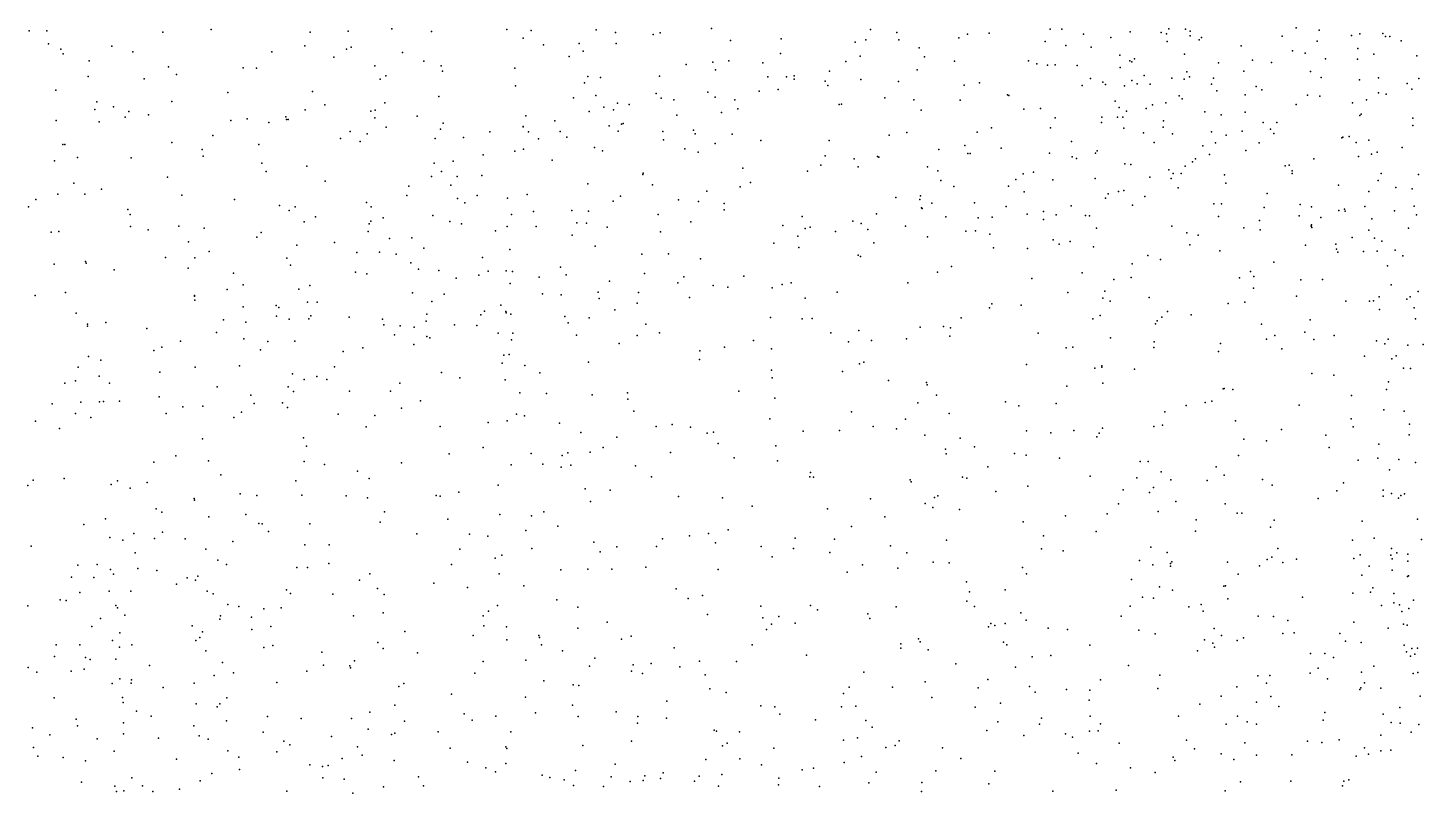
# Model space of a CAD drawing. Header units: metres. Extents: x -25 to 25, y -27.7 to 27.8.
# Drawn here: x -3.281 to -0.192, y 8.481 to 10.175 of the extents above; entities that cross this region are included whole.
import ezdxf

# ---------------------------------------------------------------- set-up
doc = ezdxf.new("R2010")
doc.units = ezdxf.units.M

msp = doc.modelspace()

# ---------------------------------------------------------------- linework, layer by layer
for p in [(-3.2779, 10.1681, -20.4026), (-3.2385, 10.1687, -22.3728), (-2.9817, 10.1655, -21.8774), (-2.8746, 10.1717, -21.284), (-2.656, 10.1654, -15.405), (-2.5717, 10.1675, -21.9097), (-2.4749, 10.1725, -16.6729), (-2.3869, 10.1669, 18.4181), (-2.2204, 10.1714, -21.5379), (-2.1666, 10.1693, 13.8342), (-2.0221, 10.1703, 8.6248), (-1.9798, 10.1651, -21.5253), (-1.8804, 10.1642, 25.084), (-1.767, 10.1736, -10.3072), (-1.4151, 10.1714, 7.2852), (-1.3567, 10.1645, 25.2159), (-1.0171, 10.1721, 5.5466), (-0.9912, 10.1718, 19.8262), (-0.8404, 10.1665, -13.2711), (-0.7714, 10.1644, 23.2536), (-0.7543, 10.173, 21.8646), (-0.7178, 10.1718, 21.2851), (-0.7069, 10.1676, -23.9772), (-0.4724, 10.1749, 14.2644), (-0.4214, 10.1701, 14.1143), (-3.235, 10.1399, -15.975), (-3.0946, 10.1346, -15.8137), (-2.6672, 10.1356, -17.8447), (-2.184, 10.152, 8.9746), (-2.1391, 10.1372, 12.0743), (-2.0601, 10.1404, 18.2321), (-1.9784, 10.1404, 13.4751), (-1.8964, 10.1603, -15.65), (-1.7249, 10.1468, 25.0856), (-1.6132, 10.1508, 17.9341), (-1.449, 10.1431, -20.5659), (-1.4257, 10.1484, 19.827), (-1.3525, 10.1483, 17.7103), (-1.2193, 10.1529, 6.0705), (-1.2, 10.1612, -20.4697), (-1.1524, 10.1633, 6.253), (-1.0281, 10.1449, 7.0372), (-0.9829, 10.136, 3.486), (-0.9431, 10.1611, 17.4707), (-0.9265, 10.1326, 5.3758), (-0.8827, 10.1537, 5.1525), (-0.7593, 10.1621, 11.9717), (-0.758, 10.1445, 4.013), (-0.7074, 10.1575, 23.6919), (-0.6871, 10.1486, 25), (-0.6825, 10.1536, 17.5089), (-0.5942, 10.1354, -12.2664), (-0.5039, 10.1564, 17.6817), (-0.4261, 10.1456, 11.8578), (-0.35, 10.158, 21.1967), (-0.3313, 10.1617, -24.4476), (-0.2808, 10.1622, 17.7148), (-0.2747, 10.156, 13.9135), (-0.2649, 10.156, 20.5251), (-0.2398, 10.1463, 15.2194), (-3.2077, 10.1278, 21.354), (-3.2029, 10.1178, 22.0909), (-3.1448, 10.1022, 20.7461), (-3.0483, 10.1218, -22.14), (-2.7405, 10.1216, 18.51), (-2.6035, 10.1099, 12.1978), (-2.5754, 10.1281, 9.3797), (-2.5651, 10.1321, -10.3335), (-2.451, 10.1208, -21.4971), (-2.0821, 10.1118, -21.217), (-2.0512, 10.1232, -22.8759), (-1.7285, 10.1021, -15.137), (-1.6142, 10.1185, 6.1004), (-1.438, 10.1123, 6.0308), (-1.3072, 10.1306, 6.2124), (-1.2956, 10.1109, -14.6757), (-1.0652, 10.1022, -10.4656), (-0.8633, 10.1146, 2.2637), (-0.8406, 10.102, 17.7109), (-0.8302, 10.1062, 4.9265), (-0.7201, 10.1165, 4.6535), (-0.5695, 10.1035, -10.5979), (-0.4808, 10.1244, 21.3522), (-0.4529, 10.1187, 17.9154), (-0.4076, 10.1061, 24.1013), (-0.3368, 10.1054, 21.5128), (-0.3357, 10.1292, -11.4883), (-0.3005, 10.1168, 11.1681), (-0.2057, 10.1131, 11.3846), (-2.9697, 10.0891, -18.0795), (-2.9516, 10.0715, 24.8015), (-2.804, 10.0863, 14.2336), (-2.7742, 10.0857, -22.0461), (-2.5128, 10.0911, 8.3308), (-2.4043, 10.1016, 9.2522), (-2.3655, 10.0912, 25.0961), (-2.3625, 10.0788, -15.043), (-2.2024, 10.0858, 18.3617), (-1.8234, 10.0936, 6.1288), (-1.7642, 10.0994, 6.3379), (-1.7583, 10.0819, 7.5761), (-1.6531, 10.0977, 18.1125), (-1.5057, 10.0791, 11.3899), (-1.4697, 10.1002, 6.3548), (-1.3115, 10.0819, 17.959), (-1.2293, 10.1011, 5.9207), (-1.0465, 10.0953, 17.7166), (-1.023, 10.0922, 3.0846), (-1.0058, 10.0932, 25.1598), (-0.9573, 10.0914, 2.4424), (-0.8625, 10.0872, 23.57), (-0.8363, 10.0999, -21.7401), (-0.7145, 10.0776, -20.5269), (-0.6447, 10.0975, 4.4321), (-0.5885, 10.0795, 4.2474), (-0.5273, 10.0981, 19.9755), (-0.4411, 10.0786, 24.4665), (-3.147, 10.0675, 18.5173), (-3.0235, 10.062, 12.183), (-2.5006, 10.0615, -17.151), (-2.4881, 10.069, 7.9136), (-2.2012, 10.0467, -14.6287), (-2.0483, 10.0536, 19.7994), (-2.041, 10.0676, -14.2839), (-2.0127, 10.065, 8.3711), (-1.8819, 10.0684, 11.8467), (-1.642, 10.0663, -13.5774), (-1.6009, 10.0667, 5.9194), (-1.5842, 10.0618, -14.8837), (-1.5837, 10.0691, 6.4979), (-1.5157, 10.057, 25.075), (-1.5092, 10.0473, 18.1576), (-1.4366, 10.0605, -13.1976), (-1.3533, 10.0565, 12.7619), (-1.2075, 10.0481, -13.0622), (-1.1735, 10.053, 11.1168), (-0.9464, 10.0471, -13.1008), (-0.9277, 10.0632, -14.3489), (-0.9006, 10.0549, 10.8402), (-0.8944, 10.0496, 11.9621), (-0.8529, 10.0465, 3.4547), (-0.8367, 10.0586, 23.1116), (-0.8246, 10.0508, 23.7298), (-0.8094, 10.0697, 3.6844), (-0.7957, 10.0502, 17.9345), (-0.748, 10.0636, 22.4155), (-0.7204, 10.0615, 3.8686), (-0.7089, 10.0663, 2.1516), (-0.6598, 10.0505, 11.8101), (-0.6554, 10.0637, 21.6633), (-0.561, 10.0454, 24.7126), (-0.4172, 10.0651, 14.7525), (-0.3325, 10.0602, -10.7707), (-0.2902, 10.0641, 14.1524), (-0.2268, 10.0519, 18.0692), (-0.2009, 10.063, -10.9863), (-3.2187, 10.037, 6.7068), (-3.1282, 10.0116, 21.8048), (-2.9623, 10.0122, 18.488), (-2.8378, 10.0316, 7.1293), (-2.6509, 10.0341, 8.8646), (-2.4906, 10.0093, -17.4624), (-2.3711, 10.0228, 14.0082), (-2.0728, 10.0201, 13.6001), (-2.0235, 10.025, 6.2884), (-1.8896, 10.0296, -14.1185), (-1.8789, 10.0196, 7.7509), (-1.8508, 10.0155, 19.7915), (-1.7751, 10.0327, 6.5285), (-1.7587, 10.0216, -21.3889), (-1.7153, 10.016, -20.9505), (-1.6618, 10.0346, 19.7876), (-1.6196, 10.0386, -23.4158), (-1.3834, 10.0205, 6.5285), (-1.3192, 10.0155, 25.1099), (-1.2166, 10.0147, 5.7786), (-1.1119, 10.0268, 12.3371), (-1.1084, 10.025, 17.9943), (-0.8731, 10.013, -10.3761), (-0.7318, 10.0242, 22.2398), (-0.7246, 10.0176, 10.6976), (-0.648, 10.0353, 18.0559), (-0.5855, 10.0271, 3.9882), (-0.5487, 10.038, -21.6405), (-0.4476, 10.0263, -11.7797), (-0.4202, 10.0237, 21.6681), (-0.3479, 10.0092, 11.6564), (-0.3167, 10.0155, 1.7215), (-0.29, 10.0309, -20.3462), (-0.2733, 10.028, 21.7228), (-0.2164, 10.0391, 20.3921), (-3.1323, 9.9941, 20.8849), (-3.0911, 10.0001, 24.6223), (-3.057, 9.9897, 6.8658), (-3.0135, 9.9826, 14.3617), (-2.7099, 9.9783, 9.3323), (-2.6671, 9.9934, 9.5031), (-2.6231, 10.0045, 7.5207), (-2.5215, 9.9905, -22.4087), (-2.5118, 9.9928, 20.0407), (-2.4185, 9.9796, -16.975), (-2.1785, 9.9805, -16.0546), (-2.0381, 9.9901, 6.0265), (-2.0054, 9.9995, -14.5425), (-1.9843, 9.9934, 11.9527), (-1.975, 10.0082, 6.4534), (-1.9492, 10.0057, 7.9082), (-1.8441, 9.9814, -23.2809), (-1.745, 9.988, 5.824), (-1.7086, 9.9957, 12.8476), (-1.4843, 10.0051, -21.5004), (-1.4789, 10.0061, -20.7555), (-1.3026, 9.9926, 18.1476), (-1.0757, 9.9954, 12.1632), (-1.0383, 9.9966, 19.7156), (-0.8645, 9.9986, 6.6555), (-0.848, 9.9904, 22.897), (-0.805, 9.9962, 22.6979), (-0.7906, 10.005, -13.5079), (-0.7611, 10.0089, 19.7652), (-0.6746, 9.9891, 3.6106), (-0.6387, 9.9822, 4.5538), (-0.5856, 9.9884, 24.0824), (-0.4728, 10.0054, 4.1402), (-0.3318, 9.9808, 14.4253), (-0.3287, 9.9842, 20.1281), (-3.2178, 9.9703, 12.2146), (-3.123, 9.9671, -22.5055), (-3.0654, 9.9774, 20.6481), (-2.8311, 9.9698, -22.2535), (-2.7951, 9.9736, -18.0028), (-2.7469, 9.9653, 24.9842), (-2.708, 9.9723, 18.4697), (-2.7044, 9.9721, 12.2128), (-2.5122, 9.9757, 8.2186), (-2.4874, 9.9553, 9.3386), (-2.367, 9.9505, -16.7533), (-2.3611, 9.9639, 9.1087), (-2.1842, 9.957, -22.8051), (-2.184, 9.9561, 8.8156), (-2.1139, 9.9692, 13.4029), (-1.9935, 9.9583, -15.027), (-1.9662, 9.9616, -15.677), (-1.963, 9.9633, 25.0455), (-1.807, 9.9487, -14.903), (-1.1472, 9.9534, -21.6025), (-1.0165, 9.9534, 5.587), (-1.0064, 9.9761, -23.6616), (-0.9036, 9.9659, 2.6872), (-0.9028, 9.977, 5.3731), (-0.8681, 9.9772, 5.2048), (-0.856, 9.9771, 7.0922), (-0.8541, 9.953, 3.0554), (-0.7668, 9.9553, 18.1296), (-0.7663, 9.969, -14.1691), (-0.5457, 9.9655, 24.3363), (-0.5293, 9.9506, 21.755), (-0.5155, 9.9653, 3.7863), (-0.2144, 9.9591, 14.2476), (-0.214, 9.9748, 1.5231), (-3.2037, 9.9165, 14.32), (-3.1992, 9.9172, -18.2875), (-2.9621, 9.9213, 7.0405), (-2.8711, 9.937, 20.3826), (-2.7692, 9.9168, 7.3061), (-2.5882, 9.9304, 14.2121), (-2.567, 9.9453, 8.6047), (-2.5449, 9.9234, 7.8147), (-2.5298, 9.9402, 25.0733), (-2.3791, 9.9298, 18.4324), (-2.3165, 9.9321, -22.642), (-2.2576, 9.945, -16.3537), (-2.1726, 9.945, 12.0933), (-2.1505, 9.9294, 19.8649), (-2.1023, 9.9456, 13.2468), (-2.0874, 9.9328, 8.6357), (-1.9735, 9.9466, 18.3672), (-1.8752, 9.9454, -15.2858), (-1.8735, 9.9271, -14.3687), (-1.8029, 9.9406, 18.3642), (-1.7592, 9.9189, 6.7092), (-1.7215, 9.9396, -13.9424), (-1.6582, 9.9257, 11.5976), (-1.5064, 9.9259, 18.3128), (-1.3737, 9.9375, 7.3108), (-1.3343, 9.9436, 12.627), (-1.1786, 9.9441, -20.732), (-0.9702, 9.9234, 18.1457), (-0.8109, 9.9424, 24.9053), (-0.7868, 9.9209, 22.5535), (-0.7465, 9.9403, 3.2279), (-0.66, 9.9451, 3.3867), (-0.6511, 9.9203, 22.1077), (-0.6272, 9.9374, -13.7784), (-0.592, 9.9464, 18.1933), (-0.5548, 9.9208, -24.2469), (-0.5217, 9.9415, 11.663), (-0.3711, 9.9317, 18.2389), (-0.3689, 9.9333, 1.9707), (-0.355, 9.9344, 15.0646), (-0.3399, 9.9213, 11.1489), (-0.3114, 9.9261, -10.5904), (-3.1708, 9.8881, 24.5223), (-3.0524, 9.8876, 21.4537), (-2.8946, 9.9057, 24.8568), (-2.8926, 9.8911, 12.2269), (-2.273, 9.8941, 6.0899), (-2.2026, 9.9022, 25.0717), (-2.1831, 9.9066, -15.1783), (-2.026, 9.9105, 5.8482), (-2.0088, 9.9029, 8.28), (-1.8259, 9.9072, 11.7873), (-1.7963, 9.8995, 24.9681), (-1.5153, 9.8914, 7.3724), (-1.3993, 9.8903, 24.9709), (-1.3969, 9.8888, 11.3421), (-1.2637, 9.906, 12.4899), (-1.206, 9.9146, 25.029), (-1.1997, 9.8969, 6.6014), (-1.1941, 9.8972, -10.3092), (-1.1256, 9.909, 23.7284), (-1.0184, 9.8973, 10.9761), (-0.9687, 9.8893, 23.1387), (-0.9587, 9.8855, 11.8824), (-0.9165, 9.8974, -20.7893), (-0.9129, 9.9025, 19.6751), (-0.6793, 9.9136, 2.4114), (-0.6642, 9.8948, 24.5676), (-0.5837, 9.9032, 19.8137), (-0.3345, 9.8905, 3.8949), (-0.3058, 9.8955, 14.6071), (-0.293, 9.9002, 1.828), (-0.2376, 9.9101, -27.1885), (-3.2221, 9.8808, -15.5685), (-2.7624, 9.8756, 14.3672), (-2.7534, 9.8574, 20.3031), (-2.6632, 9.8686, 9.1384), (-2.3809, 9.8752, -17.2264), (-2.365, 9.8574, 14.0519), (-2.339, 9.8797, 8.9612), (-2.1199, 9.8825, 6.5898), (-1.698, 9.8641, 7.5151), (-1.5549, 9.8581, -21.2768), (-1.5253, 9.8709, -10.3021), (-1.4512, 9.8853, 6.7257), (-1.4424, 9.8673, -14.6874), (-1.2891, 9.8673, 5.6801), (-1.2659, 9.8582, 7.2343), (-1.0542, 9.8556, 23.337), (-0.8516, 9.8744, 24.0294), (-0.8388, 9.8722, 10.821), (-0.7548, 9.8608, 2.657), (-0.718, 9.869, -24.1074), (-0.7019, 9.8786, -10.2845), (-0.6958, 9.8849, 24.1825), (-0.497, 9.8693, 4.3644), (-0.488, 9.8708, 2.2974), (-0.4815, 9.8585, -20.7096), (-0.4335, 9.8854, 11.5451), (-3.179, 9.8312, -22.8379), (-2.9713, 9.8448, -18.1212), (-2.6224, 9.8356, 9.4185), (-2.4376, 9.8248, 9.1064), (-2.3874, 9.8458, 6.2992), (-2.3445, 9.8267, 6.4473), (-2.3305, 9.8461, 19.9916), (-2.2753, 9.8481, 5.933), (-2.0409, 9.8299, 25.0174), (-1.9188, 9.8501, 6.7646), (-1.9187, 9.8532, -15.4952), (-1.898, 9.8278, 12.8835), (-1.6811, 9.8324, -14.5903), (-1.259, 9.8368, 23.679), (-1.2308, 9.8237, 12.2785), (-1.1097, 9.8243, 24.8932), (-1.0933, 9.8391, 19.6653), (-1.077, 9.8522, 7.2328), (-1.011, 9.8383, 6.5638), (-0.9174, 9.8413, 24.8315), (-0.7963, 9.8443, -21.613), (-0.7493, 9.8419, 2.8465), (-0.7451, 9.8523, 4.7033), (-0.727, 9.8527, 18.276), (-0.6313, 9.8496, 7.0423), (-0.6284, 9.8316, 3.0744), (-0.4812, 9.8523, 3.4306), (-0.3788, 9.8267, 3.6133), (-0.2912, 9.8373, -20.6014), (-0.2845, 9.8529, 4.1147), (-0.2017, 9.8504, 21.9387), (-3.2629, 9.7952, 24.4384), (-3.2142, 9.807, 18.445), (-3.1547, 9.8067, 21.8864), (-3.1178, 9.8177, 6.9444), (-2.9401, 9.8047, 20.5597), (-2.8235, 9.7951, -15.02), (-2.4419, 9.8036, -15.2544), (-2.3292, 9.7972, -10.1792), (-2.2861, 9.804, -16.5679), (-2.219, 9.7983, -16.1815), (-2.1749, 9.8061, 13.493), (-1.9683, 9.8027, 8), (-1.8402, 9.7941, 5.6406), (-1.7774, 9.8138, -23.3953), (-1.7038, 9.823, 6.8471), (-1.3591, 9.7993, 12.5572), (-1.3058, 9.7953, -13.2768), (-1.304, 9.8035, 19.7008), (-1.0748, 9.8122, 24.0383), (-0.8948, 9.7981, 22.8515), (-0.889, 9.8073, -13.4024), (-0.8657, 9.8127, 5.022), (-0.8542, 9.8153, 7.2583), (-0.8074, 9.8018, 24.2726), (-0.7339, 9.8209, 24.437), (-0.5366, 9.8081, 6.9254), (-0.3115, 9.8127, 2.0479), (-0.2517, 9.822, -26.9037), (-0.216, 9.8189, -27.4676), (-3.2796, 9.7785, -20.0662), (-3.0595, 9.7733, 24.6251), (-3.054, 9.7622, 21.7039), (-2.7234, 9.782, 12.2263), (-2.7019, 9.7709, -18.0004), (-2.6892, 9.779, -22.5153), (-2.5312, 9.7881, 7.9041), (-2.521, 9.7792, 6.1364), (-2.3132, 9.7876, 25.0531), (-2.2103, 9.762, -15.3301), (-2.161, 9.7689, 18.4686), (-2.0762, 9.771, -23.1366), (-2.0398, 9.7696, 19.8609), (-1.9845, 9.7912, 18.4883), (-1.7958, 9.7904, 7.6649), (-1.7391, 9.7719, 24.8761), (-1.739, 9.7862, 12.7756), (-1.4018, 9.7636, 7.2684), (-1.3019, 9.777, 18.3983), (-1.301, 9.7755, 6.7879), (-1.2793, 9.7869, 24.8156), (-1.185, 9.788, -20.9789), (-1.115, 9.7798, -13.1831), (-1.068, 9.7624, -14.5131), (-1.0322, 9.7686, 24.2095), (-0.9708, 9.7811, -21.5062), (-0.8347, 9.7824, 4.8576), (-0.655, 9.7857, 10.8229), (-0.6379, 9.7856, -13.9925), (-0.5436, 9.7771, 2.8914), (-0.464, 9.7839, 2.4657), (-0.4388, 9.7787, 3.1195), (-0.3782, 9.7708, 7.25), (-0.3652, 9.7735, 19.9756), (-0.3644, 9.7695, 7.0221), (-0.3204, 9.7799, 14.9074), (-0.2548, 9.7698, 3.7892), (-0.2113, 9.7807, 3.9709), (-3.0536, 9.7355, 14.4707), (-2.9467, 9.736, 12.2656), (-2.8906, 9.7315, 24.8024), (-2.6693, 9.7458, 7.5953), (-2.6441, 9.757, 20.2462), (-2.5254, 9.7412, 6.3605), (-2.5215, 9.7471, 8.8387), (-2.4939, 9.7544, 5.9364), (-2.3838, 9.7595, 12.1537), (-2.3466, 9.7466, 5.7882), (-2.321, 9.7411, 8.7812), (-2.2193, 9.7355, 13.9106), (-2.1553, 9.7355, 13.1874), (-2.0654, 9.7436, 11.9804), (-2.0439, 9.7429, 5.6528), (-1.9984, 9.7338, 6.8758), (-1.8851, 9.7618, 11.8287), (-1.813, 9.7455, 6.9437), (-1.6092, 9.7375, -13.7919), (-1.5667, 9.7575, 19.768), (-1.5594, 9.731, 12.6902), (-1.5485, 9.7335, 11.4926), (-1.454, 9.7472, 23.8104), (-1.436, 9.7419, -23.5737), (-1.3372, 9.7361, 24.6179), (-1.2482, 9.757, 11.2281), (-1.1769, 9.7546, 12.0995), (-1.1458, 9.7563, 6.7173), (-1.0321, 9.7505, -21.1249), (-1.0043, 9.7608, 24.6404), (-0.9392, 9.7595, 18.3533), (-0.9298, 9.7593, 24.4364), (-0.9144, 9.7316, 5.4543), (-0.7475, 9.7359, -21.4334), (-0.6446, 9.7572, 7.3327), (-0.5885, 9.7327, 22.1447), (-0.5538, 9.7485, -20.9712), (-0.4657, 9.7593, 2.6289), (-0.4392, 9.736, 7.503), (-0.4383, 9.7392, 22.0302), (-0.4378, 9.7331, -12.0149), (-0.4178, 9.7556, 18.3827), (-0.3052, 9.7526, 15.0667), (-0.2239, 9.7313, 20.1349), (-0.2059, 9.7613, 7.4075), (-3.229, 9.7225, 12.2722), (-3.2122, 9.724, 14.4001), (-3.0142, 9.7282, 21.0936), (-2.925, 9.7011, -22.8054), (-2.7735, 9.7117, 18.4056), (-2.7643, 9.7223, 20.3763), (-2.5274, 9.7239, 14.2758), (-2.48, 9.7089, 8.4819), (-2.4303, 9.7104, 20.1013), (-2.245, 9.7254, 12.087), (-2.0759, 9.7164, 8.3375), (-1.8802, 9.7235, 7.7861), (-1.576, 9.7139, 24.7219), (-1.4928, 9.7243, 18.4824), (-1.4213, 9.7288, 6.9086), (-1.2885, 9.7125, 24.3036), (-1.2039, 9.725, 24.5106), (-1.1829, 9.726, 23.3782), (-1.1505, 9.7187, 18.4133), (-1.0105, 9.7056, 10.9799), (-0.9726, 9.7021, 11.8112), (-0.7147, 9.7216, -21.1849), (-0.6895, 9.7164, 6.6125), (-0.552, 9.7283, 4.3953), (-0.3482, 9.711, 2.7391), (-0.3116, 9.7269, 3.3615), (-0.299, 9.7098, -20.8115), (-0.2826, 9.7031, -10.3783), (-2.879, 9.6801, 14.5064), (-2.6849, 9.6942, 6.1776), (-2.6016, 9.6996, 24.9673), (-2.5521, 9.6781, 7.7103), (-2.5023, 9.6785, 18.4409), (-2.465, 9.6738, 8.1106), (-2.4038, 9.6875, 14.1417), (-2.2137, 9.6841, 8.5588), (-2.0247, 9.6916, 8.1141), (-1.9217, 9.6738, 7.0355), (-1.8622, 9.6748, 18.567), (-1.629, 9.6983, 7.3586), (-1.5737, 9.6891, 7.07), (-1.4427, 9.6722, 24.1758), (-1.4079, 9.6994, 11.3678), (-1.1429, 9.6884, -10.1916), (-1.0671, 9.687, -23.6915), (-0.9976, 9.6959, 7.2142), (-0.9213, 9.6906, 19.6437), (-0.8009, 9.6714, 7.3032), (-0.7079, 9.6948, -13.6456), (-0.6417, 9.6815, 11.5663), (-0.4522, 9.6943, 11.2062), (-0.3848, 9.696, 6.7801), (-0.3832, 9.6849, -21.3822), (-0.3805, 9.6785, 4.2685), (-0.3236, 9.6801, -24.3952), (-0.2934, 9.6809, 3.1808), (-0.2534, 9.6831, 1.7011), (-0.2362, 9.6707, 1.5269), (-3.2223, 9.6523, 21.8868), (-3.1534, 9.6581, 7.0694), (-3.1514, 9.6545, 24.5191), (-3.0899, 9.6397, -10.3857), (-2.9759, 9.6665, 21.5202), (-2.926, 9.6434, 7.2813), (-2.9111, 9.6663, 20.6538), (-2.7075, 9.665, 5.9606), (-2.6995, 9.6498, -15.2141), (-2.4328, 9.6546, 6.6933), (-2.4159, 9.6407, 5.6694), (-2.2743, 9.6667, 6.8139), (-2.1015, 9.6454, 18.552), (-1.7914, 9.6635, 7.5322), (-1.4369, 9.669, 24.5058), (-1.2357, 9.6466, 7.099), (-0.8353, 9.6525, 6.5492), (-0.7728, 9.6621, 22.6013), (-0.5222, 9.6562, 6.6566), (-0.2705, 9.6484, 2.3318), (-2.8256, 9.6318, -10.3723), (-2.5557, 9.6345, -22.7301), (-2.5304, 9.6308, -10.2357), (-2.3711, 9.6379, 8.3715), (-2.3328, 9.6212, -17.8052), (-2.2826, 9.6273, -17.1331), (-2.2614, 9.6362, 20.0308), (-2.2219, 9.6373, -16.3851), (-2.2129, 9.6094, 13.514), (-2.2079, 9.6356, 8.412), (-2.1484, 9.6229, 7.0011), (-2.0888, 9.6284, 19.9239), (-1.9929, 9.6146, 5.5366), (-1.9157, 9.6315, 12.8673), (-1.842, 9.6108, 7.3509), (-1.8286, 9.6236, 11.7396), (-1.6952, 9.6253, 11.6101), (-1.5908, 9.6107, 24.549), (-1.3326, 9.6103, 18.5129), (-1.2664, 9.6342, 12.1962), (-1.0578, 9.6204, 6.7842), (-0.9467, 9.6329, 22.9252), (-0.8763, 9.6182, 11.7137), (-0.8381, 9.6228, 22.779), (-0.5983, 9.6215, 22.3437), (-0.5738, 9.6359, 19.7912), (-0.5665, 9.6246, 11.433), (-0.4623, 9.6171, 22.1756), (-0.4142, 9.6182, -10.1929), (-3.2646, 9.5823, -18.5355), (-3.1977, 9.589, -19.8375), (-2.9117, 9.5828, 21.2054), (-2.9115, 9.5809, -23.6235), (-2.8393, 9.5959, 12.2821), (-2.804, 9.6063, 6.0992), (-2.6809, 9.5967, 14.4353), (-2.6561, 9.6047, 20.3672), (-2.429, 9.5887, 24.9354), (-2.3591, 9.5857, 7.9223), (-2.1411, 9.5862, 7.9778), (-2.0998, 9.5838, -15.9756), (-2.0178, 9.5902, 11.8878), (-1.9291, 9.5893, -15.6092), (-1.8158, 9.5779, -23.6406), (-1.7632, 9.6048, 12.769), (-1.7306, 9.6009, 24.6974), (-1.6327, 9.5994, 18.5856), (-1.6103, 9.6067, 23.8906), (-1.4887, 9.5898, 19.7434), (-0.9784, 9.5896, -10.0833), (-0.8964, 9.5919, 4.9228), (-0.7977, 9.5785, -24.0015), (-0.5673, 9.5987, 11.0149), (-0.4715, 9.5813, 18.4498), (-0.2884, 9.5793, -21.1293), (-0.2622, 9.6064, 2.0635), (-0.2203, 9.5799, 4.1561), (-0.2023, 9.5918, -27.6228), (-2.9112, 9.5724, -23.3884), (-2.8038, 9.5573, 6.3428), (-2.7312, 9.5606, 20.4986), (-2.7252, 9.556, 6.504), (-2.6616, 9.5681, -23.723), (-2.6403, 9.5677, 18.3805), (-2.3865, 9.5691, -22.9353), (-2.2695, 9.548, -17.4644), (-2.2332, 9.5612, -15.4539), (-2.2228, 9.5475, -23.4228), (-2.0159, 9.5756, -23.5263), (-1.9815, 9.5511, 7.4029), (-1.9315, 9.5657, 7.5496), (-1.5598, 9.5765, 5.4476), (-1.1513, 9.5552, 11.1216), (-1.1463, 9.564, 18.4959), (-1.0812, 9.561, 5.5128), (-0.9007, 9.5764, 18.4557), (-0.8845, 9.5703, 7.2126), (-0.7573, 9.5474, 10.8725), (-0.6228, 9.5648, 4.4309), (-0.586, 9.5677, -13.9608), (-0.3629, 9.5701, 19.9772), (-0.31, 9.5701, 18.4471), (-0.3016, 9.5711, 6.6647), (-0.2882, 9.5519, 7.6415), (-0.2275, 9.5747, 2.7709), (-0.211, 9.5554, 2.9768), (-3.1738, 9.5434, -23.6152), (-3.1491, 9.5191, 18.346), (-3.1083, 9.5226, 21.761), (-2.8477, 9.5289, 5.8571), (-2.7981, 9.5237, -23.9671), (-2.73, 9.5369, 5.7125), (-2.7021, 9.5299, -23.2197), (-2.6585, 9.5311, -23.0053), (-2.6542, 9.5379, 24.8301), (-2.5697, 9.5346, -23.3927), (-2.4952, 9.5303, -23.8698), (-2.4924, 9.518, 14.2249), (-2.4561, 9.5153, 7.4974), (-2.3987, 9.5257, 20.19), (-2.3972, 9.5416, 6.8988), (-2.3364, 9.5174, 7.6602), (-2.287, 9.5159, 13.8822), (-2.2778, 9.5397, 7.0336), (-2.2219, 9.544, -23.6892), (-2.2115, 9.5412, 5.5114), (-2.0917, 9.536, 13.0525), (-2.0841, 9.5221, 7.7627), (-2.0378, 9.5328, -10.1909), (-1.9128, 9.5192, 18.6375), (-1.6364, 9.5342, 24.1427), (-1.5661, 9.5312, 23.6861), (-1.5445, 9.5317, 12.6808), (-1.2144, 9.533, 23.3913), (-0.9229, 9.5311, 19.6617), (-0.9068, 9.5382, 5.2546), (-0.7837, 9.5202, -13.4841), (-0.7804, 9.5268, -10.0211), (-0.7699, 9.5344, 19.6981), (-0.7052, 9.5399, -14.2205), (-0.549, 9.5188, 7.5222), (-0.4417, 9.529, 22.3151), (-0.2083, 9.5309, 2.5705), (-3.1489, 9.5144, -23.8664), (-3.0175, 9.5096, 14.6042), (-2.8629, 9.501, 21.0417), (-2.8024, 9.4866, 20.7463), (-2.4689, 9.4954, 12.1423), (-2.4253, 9.5122, -23.1749), (-2.3974, 9.4922, 5.5108), (-2.3907, 9.4888, 7.3323), (-2.2395, 9.4991, 7.5154), (-2.2096, 9.4847, 13.3639), (-2.2072, 9.4991, 7.339), (-2.0659, 9.4947, 18.6253), (-1.9314, 9.4939, -23.9178), (-1.882, 9.5002, 19.8527), (-1.5029, 9.5002, -14.114), (-1.4412, 9.5054, 18.5941), (-1.3353, 9.4866, -14.5687), (-1.3053, 9.5126, -13.5069), (-1.2536, 9.5143, 5.4494), (-1.2395, 9.4923, 19.6937), (-1.2382, 9.5109, 12.0888), (-1.0438, 9.4993, 23.1778), (-0.8837, 9.4892, 22.9538), (-0.5385, 9.4857, 6.4615), (-0.5195, 9.4944, 4.3283), (-0.4531, 9.5017, 22.5848), (-0.4336, 9.4852, 22.7444), (-0.3883, 9.4937, -24.3143), (-0.2692, 9.486, 1.4533), (-3.0018, 9.4609, -24.0645), (-2.9843, 9.4683, -18.227), (-2.9429, 9.4814, 18.2747), (-2.7657, 9.4623, 24.6824), (-2.7496, 9.4806, 7.2662), (-2.69, 9.4814, 6.6584), (-2.583, 9.4588, 5.5391), (-2.5393, 9.4666, 6.8976), (-2.4262, 9.4741, 7.1198), (-1.9718, 9.4766, 12.93), (-1.7932, 9.4602, 11.6465), (-1.7386, 9.4679, 23.951), (-1.6743, 9.4829, 19.7949), (-1.6346, 9.4644, -10.2486), (-1.4635, 9.4804, -14.3571), (-1.4131, 9.4832, -13.7554), (-0.9821, 9.4666, 6.9371), (-0.9669, 9.4679, -14.5605), (-0.7876, 9.4677, 18.4977), (-0.7871, 9.4797, 11.5991), (-0.6448, 9.4583, 11.0085), (-0.6403, 9.4766, 19.7875), (-0.504, 9.4646, 19.866), (-0.2946, 9.4824, 22.6043), (-0.276, 9.4758, 20.0715), (-0.2253, 9.4727, 2.1586), (-0.1915, 9.4741, 3.4376), (-3.1695, 9.4236, -10.3744), (-3.1465, 9.4479, -15.1534), (-3.1189, 9.4394, 7.2096), (-2.9107, 9.4236, 6.381), (-2.812, 9.4272, 14.5188), (-2.6021, 9.4248, 7.0329), (-2.2308, 9.4326, -24.0544), (-2.2269, 9.4505, 13.5312), (-2.215, 9.4521, -16.8369), (-2.1804, 9.4274, 24.7539), (-2.0392, 9.4348, 5.4463), (-1.7939, 9.4408, 24.5043), (-1.4396, 9.4311, 23.5701), (-1.4301, 9.4353, 19.759), (-1.07, 9.4298, 11.0043), (-0.9032, 9.4242, 4.8582), (-0.9027, 9.4269, 5.364), (-0.321, 9.4484, -27.3426), (-0.2607, 9.4424, -12.0593), (-0.2514, 9.449, 6.5081), (-3.1751, 9.3939, 14.5853), (-3.123, 9.4039, -18.4197), (-2.9888, 9.4127, 6.0426), (-2.6949, 9.4091, -18.0791), (-2.6693, 9.3966, -15.3579), (-2.6408, 9.4033, 20.584), (-2.6187, 9.3969, 12.1893), (-2.3647, 9.4124, 18.5082), (-2.3244, 9.4002, -17.6466), (-2.224, 9.3956, 18.5954), (-2.1469, 9.4116, -16.4976), (-1.6345, 9.4172, 11.5034), (-1.6326, 9.4001, 12.7429), (-1.4771, 9.4142, 11.385), (-1.3752, 9.3944, 12.5097), (-0.9186, 9.4217, 5.0751), (-0.8308, 9.4192, 7.1348), (-0.4376, 9.41, 7.5084), (-0.3894, 9.406, 19.994), (-0.2679, 9.3912, -26.8145), (-0.2352, 9.4217, 22.8585), (-0.2192, 9.4207, 18.4581), (-3.199, 9.3882, -20.1288), (-3.0997, 9.3883, 18.278), (-2.8618, 9.3805, 6.5408), (-2.7873, 9.3622, -10.3875), (-2.7041, 9.3804, 6.8634), (-2.6927, 9.3704, 20.7486), (-2.5687, 9.3709, 14.1666), (-2.4777, 9.3711, 5.4445), (-2.4571, 9.3887, -17.9581), (-2.1914, 9.3669, -10.2322), (-2.1322, 9.3655, 11.8635), (-2.0313, 9.3629, -16.195), (-1.9531, 9.3675, -15.9983), (-1.7069, 9.3708, 18.6547), (-1.2908, 9.3903, 18.5987), (-1.2896, 9.3847, 23.4612), (-1.269, 9.3617, 11.207), (-0.9806, 9.3822, 10.8781), (-0.9004, 9.3887, 6.8239), (-0.634, 9.3759, 23.0452), (-0.6319, 9.3765, 6.3722), (-0.6126, 9.3745, 4.408), (-0.3499, 9.3613, 6.3053), (-0.2725, 9.3744, 1.7047), (-3.2268, 9.3425, 24.4708), (-3.1636, 9.3467, 21.7611), (-3.1225, 9.3472, -19.5523), (-3.1135, 9.3479, 12.3673), (-3.0782, 9.3486, -24.2293), (-2.9901, 9.3582, 5.8354), (-2.9379, 9.336, 12.3423), (-2.8933, 9.3376, 5.6626), (-2.7796, 9.3439, 21.1112), (-2.7171, 9.3448, 24.5911), (-2.7062, 9.3348, 14.3823), (-2.4536, 9.3333, -10.285), (-2.4112, 9.3497, 20.3692), (-1.952, 9.3532, 24.4534), (-1.6268, 9.3551, 5.3983), (-1.3099, 9.3448, -24.0381), (-1.1161, 9.3476, 11.8671), (-1.0865, 9.3381, -23.9009), (-1.0041, 9.3433, 18.571), (-0.7158, 9.3394, -14.4292), (-0.6741, 9.3456, 18.5355), (-0.6593, 9.349, 11.195), (-0.4656, 9.3402, 23.0893), (-0.2787, 9.3294, 1.2922), (-3.264, 9.3041, 12.3404), (-3.1752, 9.3216, -19.0932), (-3.1413, 9.3128, -19.791), (-2.9744, 9.3213, 24.5112), (-2.8245, 9.3125, 21.2947), (-2.808, 9.3244, 6.7601), (-2.5934, 9.3196, -24.3041), (-2.5123, 9.3171, 18.4073), (-2.2617, 9.3014, 11.9298), (-2.2193, 9.3053, 13.4536), (-2.1985, 9.32, 5.401), (-2.1813, 9.3163, 24.5488), (-2.1034, 9.3, -16.7092), (-1.9394, 9.3263, 24.2851), (-1.6381, 9.3095, 19.8193), (-1.4572, 9.3248, -10.2112), (-1.3378, 9.3088, 12.3496), (-1.2406, 9.3212, -13.7008), (-0.7637, 9.3251, 11.4354), (-0.6069, 9.3052, 7.2639), (-0.3506, 9.3098, 6.1342), (-0.2337, 9.3263, 1.1084), (-3.211, 9.2885, 7.2122), (-2.532, 9.2921, 24.5781), (-2.3679, 9.2926, 24.5648), (-2.0562, 9.2796, 18.6492), (-1.9764, 9.2692, 24.0085), (-1.8895, 9.293, -15.6561), (-1.8545, 9.2972, 18.6669), (-1.8137, 9.2912, 19.8774), (-1.7769, 9.2776, 12.8521), (-1.7629, 9.2799, -24.2815), (-1.5643, 9.2824, 23.6101), (-1.4836, 9.2839, 12.7013), (-1.4095, 9.293, 5.3934), (-1.3572, 9.2877, -14.0228), (-1.2944, 9.2738, 19.7837), (-1.0699, 9.2832, -13.4439), (-1.0159, 9.2783, 5.478), (-0.9651, 9.2835, 23.1591), (-0.9142, 9.27, 4.9331), (-0.9088, 9.2781, 5.2441), (-0.901, 9.2892, 19.7782), (-0.7879, 9.2923, 6.5731), (-0.7687, 9.2958, 4.5656), (-0.5051, 9.2862, 4.3223), (-0.4068, 9.2734, -9.8156), (-0.3465, 9.2921, 7.4595), (-0.2221, 9.2743, 20.1548), (-0.2213, 9.2977, 2.0956), (-2.8942, 9.2654, 7.0341), (-2.6704, 9.2674, 14.2221), (-2.6637, 9.2492, 18.2225), (-2.2723, 9.2464, 13.6507), (-2.0072, 9.2462, -24.3484), (-1.7527, 9.2548, -15.85), (-1.6244, 9.2496, 12.789), (-1.2487, 9.2424, 5.421), (-1.2165, 9.2666, 11.9653), (-1.1849, 9.2476, 23.3591), (-0.5883, 9.2644, -13.6509), (-0.5382, 9.2608, -14.207), (-0.3998, 9.2461, 6.0017), (-0.2893, 9.2534, -24.3034), (-3.002, 9.2135, 14.7809), (-2.9535, 9.2275, 18.1429), (-2.8808, 9.217, 6.8723), (-2.669, 9.2155, 9.6532), (-2.6237, 9.2085, 5.4103), (-2.4536, 9.2122, 12.0143), (-2.3481, 9.2322, 18.5144), (-2.2106, 9.208, 24.3541), (-2.1661, 9.2331, 13.2835), (-2.1407, 9.2091, 20.1795), (-2.0975, 9.2284, 24.2398), (-2.0854, 9.2345, -15.5172), (-2.0787, 9.2072, 11.736), (-2.0356, 9.2361, 20.0607), (-1.8576, 9.2353, 5.3933), (-1.7168, 9.2231, 23.6669), (-1.6213, 9.2164, 18.6597), (-1.2477, 9.2319, -14.4553), (-1.0959, 9.2327, -9.9615), (-1.0706, 9.2293, -24.1108), (-0.9966, 9.2224, 11.4456), (-0.8176, 9.2148, -13.4242), (-0.8006, 9.2148, 6.9105), (-0.6003, 9.2288, 23.2071), (-0.3352, 9.218, -15.7367), (-0.2914, 9.2224, 23.1904), (-0.245, 9.2198, 6.0252), (-0.2081, 9.2131, 2.2701), (-3.2006, 9.1775, 14.8069), (-2.8533, 9.1856, 5.5304), (-2.551, 9.1938, -15.444), (-2.5249, 9.1777, 24.472), (-2.0997, 9.2023, 5.3812), (-1.9352, 9.2057, 11.6302), (-1.9002, 9.1812, 23.7647), (-1.5495, 9.1815, 11.4977), (-1.5476, 9.1909, -24.3724), (-1.5413, 9.1803, 19.8355), (-1.2117, 9.1803, 11.2065), (-1.2016, 9.1784, -24.2958), (-1.1549, 9.2031, 11.619), (-0.9289, 9.183, -9.8406), (-0.8257, 9.1793, 11.2189), (-0.7711, 9.1922, 10.973), (-0.6497, 9.2031, 7.0917), (-0.632, 9.1846, 18.5816), (-0.547, 9.1755, -15.794), (-0.2658, 9.1967, 1.7908), (-3.2807, 9.1623, 24.437), (-3.2689, 9.1735, -10.3833), (-3.0961, 9.1643, 6.0943), (-3.0821, 9.1726, -18.6944), (-3.0541, 9.1565, 5.7839), (-3.017, 9.1684, 6.4889), (-2.6872, 9.1724, 21.0353), (-2.3263, 9.1473, -24.4767), (-2.2391, 9.1628, 20.3721), (-2.0468, 9.1543, 23.8762), (-1.9911, 9.1515, -10.3462), (-1.327, 9.1749, 11.3981), (-1.3253, 9.1702, 12.4731), (-1.1379, 9.149, 18.6266), (-1.0665, 9.1602, 19.8151), (-0.8556, 9.1528, -14.6269), (-0.7974, 9.1469, 4.6608), (-0.7882, 9.1575, 18.5968), (-0.7503, 9.1746, 19.8559), (-0.6694, 9.1729, 6.262), (-0.5259, 9.163, 7.1822), (-0.3822, 9.1502, -14.1022), (-0.3677, 9.1677, -16.0218), (-0.28, 9.152, 1.6315), (-0.2617, 9.1446, -27.5993), (-2.9124, 9.1329, 21.5258), (-2.912, 9.1293, 9.821), (-2.8105, 9.1434, 12.2377), (-2.7737, 9.1397, -24.5246), (-2.6739, 9.1403, 24.4532), (-2.576, 9.1395, 20.8904), (-2.5286, 9.1348, 13.9135), (-2.3765, 9.1402, -17.8584), (-2.3679, 9.1384, -10.3678), (-2.0349, 9.1265, -16.9312), (-1.8398, 9.1377, -16.4131), (-1.7427, 9.1344, -16.2127), (-1.6768, 9.1161, 12.8815), (-1.4147, 9.1322, 23.5061), (-1.2938, 9.1221, 12.3165), (-1.2767, 9.1133, 11.727), (-1.2732, 9.1353, 12.154), (-1.2662, 9.1392, 11.8836), (-0.866, 9.1214, 4.8452), (-0.7389, 9.1266, 5.6737), (-0.6298, 9.1215, 4.4608), (-0.4238, 9.1333, 5.8671), (-0.2801, 9.1386, 1.3459), (-0.2462, 9.1341, -26.8279), (-0.2408, 9.1396, 7.3237), (-0.2324, 9.1434, 2.068), (-3.1088, 9.0885, 5.9459), (-2.997, 9.1102, 14.9056), (-2.9843, 9.1032, 6.6918), (-2.8803, 9.0926, -10.4056), (-2.7984, 9.0979, 18.038), (-2.4913, 9.1034, -18.1353), (-2.3509, 9.0875, 24.275), (-2.2358, 9.0977, 24.161), (-2.1654, 9.095, 18.5897), (-2.1387, 9.1037, 24.0028), (-1.51, 9.1101, 12.8006), (-1.383, 9.0925, -10.1026), (-1.2179, 9.1092, -14.2379), (-0.9836, 9.0951, 10.8044), (-0.8909, 9.0995, -15.9937), (-0.7779, 9.1044, 6.6872), (-0.6939, 9.0861, 6.1217), (-0.6032, 9.1006, -16.2039), (-0.5928, 9.1009, 19.9777), (-0.5211, 9.0853, -14.5032), (-0.3262, 9.0833, 18.5904), (-0.2042, 9.0875, 4.1939), (-3.1569, 9.0759, 18.17), (-3.0461, 9.056, -24.5657), (-2.983, 9.0586, 24.4193), (-2.7693, 9.0777, 14.1955), (-2.762, 9.0775, 9.598), (-2.7481, 9.0601, 9.9316), (-2.6563, 9.0775, 14.0253), (-2.5005, 9.0812, 18.3396), (-2.4198, 9.0549, 13.7791), (-2.3032, 9.0546, 20.6196), (-2.1782, 9.0624, -17.3344), (-2.1071, 9.0718, 20.2765), (-1.7739, 9.0557, 11.5783), (-1.7305, 9.0642, -24.4759), (-1.4572, 9.071, 5.4036), (-1.0769, 9.0817, 23.2855), (-0.9153, 9.0604, 10.9842), (-0.6953, 9.0609, -15.6882), (-0.5292, 9.0696, 5.7524), (-3.2738, 9.0279, 15.0028), (-3.099, 9.0472, -19.6371), (-3.0708, 9.0412, -19.3411), (-3.0005, 9.0447, 18.0355), (-2.9322, 9.0438, 5.5529), (-2.8867, 9.0208, -18.5152), (-2.8272, 9.0382, 14.374), (-2.6673, 9.031, -10.3944), (-2.6133, 9.0306, 9.6239), (-2.324, 9.0211, 11.7878), (-2.2621, 9.0496, -17.5689), (-2.1648, 9.0225, 20.4155), (-2.0276, 9.0368, 23.7517), (-1.9764, 9.0262, 18.632), (-1.8891, 9.027, 13.0397), (-1.8757, 9.0438, -16.819), (-1.8158, 9.0508, 23.638), (-1.7585, 9.0349, -15.7465), (-1.6571, 9.0268, -16.5097), (-1.5859, 9.0226, -10.2614), (-1.5819, 9.0453, 23.554), (-1.495, 9.0432, 11.6621), (-1.3709, 9.0286, -24.5047), (-1.2464, 9.0413, 19.8414), (-1.0363, 9.0215, 18.6445), (-1.0323, 9.0508, -14.4389), (-0.7946, 9.0255, 5.7779), (-0.5129, 9.0225, 23.35), (-0.3476, 9.0412, 20.1208), (-0.3002, 9.0453, -27.1205), (-0.2616, 9.0228, 1.7788), (-0.1948, 9.0426, -9.4425), (-3.0432, 9.0127, 9.8291), (-2.8599, 8.9965, 14.7359), (-2.246, 9.0009, -15.5193), (-2.2311, 9.0082, 13.5611), (-2.0133, 9.0155, 13.1609), (-1.6331, 9.0044, 18.6621), (-1.5054, 9.0141, 19.8536), (-1.3346, 9.0128, -16.1886), (-1.2764, 8.9924, 23.3472), (-1.2412, 8.9908, -16.3842), (-0.9884, 9.0177, -24.4029), (-0.8191, 8.9962, 18.6522), (-0.7585, 9.014, 19.9332), (-0.7508, 8.9896, 5.3437), (-0.7476, 8.9929, 6.003), (-0.6249, 8.9924, 18.6652), (-0.5365, 8.9983, 6.8807), (-0.5267, 9.0032, -16.3743), (-0.502, 8.9919, 4.4312), (-0.4715, 8.9993, -15.2248), (-0.3446, 9.0007, -14.4147), (-0.3307, 9.0088, -24.1944), (-0.263, 9.008, -14.2073), (-0.2601, 8.9996, -14.9705), (-0.2498, 9.0129, 6.9913), (-0.2256, 8.9947, 2.4632), (-0.2251, 9.0102, 2.2623), (-3.1845, 8.959, 21.7212), (-3.1698, 8.9855, 24.369), (-3.1272, 8.9872, 12.2368), (-3.0979, 8.9763, 6.3311), (-3.0915, 8.9658, 15.1132), (-3.0371, 8.9785, 5.7027), (-2.9954, 8.9736, 21.5864), (-2.9047, 8.9611, 17.9095), (-2.8412, 8.9871, -15.3409), (-2.6855, 8.9805, 5.3895), (-2.6619, 8.9803, 12.0677), (-2.6144, 8.9891, 9.8494), (-2.5237, 8.9663, 18.2072), (-2.3425, 8.9872, 5.306), (-2.2372, 8.9662, 18.4943), (-2.1004, 8.9752, 13.3116), (-2.0406, 8.977, -17.1575), (-1.9878, 8.9766, 5.362), (-1.9126, 8.9814, 20.0947), (-1.7525, 8.9763, 5.3978), (-1.4665, 8.9699, 11.8264), (-1.4326, 8.9868, -16.478), (-1.3547, 8.9789, 12.8466), (-1.0783, 8.9805, -14.0259), (-1.0699, 8.9667, -9.851), (-0.7897, 8.9866, 4.8473), (-0.7507, 8.9834, 6.4892), (-0.6009, 8.9658, -15.4061), (-0.5537, 8.9843, -9.5289), (-0.3269, 8.9639, -14.7439), (-0.311, 8.9835, 23.3601), (-0.2602, 8.9749, 1.4102), (-0.226, 8.9603, -26.5085), (-0.224, 8.9618, 24.6155), (-3.1347, 8.9586, 6.1602), (-3.101, 8.9285, 10.3366), (-3.0527, 8.9285, 6.8098), (-2.9517, 8.9439, 9.6244), (-2.9279, 8.9579, -18.8534), (-2.9097, 8.9527, 12.1851), (-2.8841, 8.9281, 24.3281), (-2.7083, 8.931, 21.1363), (-2.5462, 8.9522, -24.7232), (-2.5064, 8.9344, 24.2178), (-2.3822, 8.9458, 24.1236), (-2.3072, 8.9366, -18.0866), (-2.1823, 8.9403, 20.5657), (-1.8452, 8.9331, 11.7335), (-1.2026, 8.9487, 5.5017), (-1.117, 8.9309, -15.8737), (-0.8375, 8.954, -14.518), (-0.7752, 8.9376, 5.0417), (-0.746, 8.9304, 6.2541), (-0.6325, 8.9395, -14.7107), (-0.6287, 8.9396, 6.7364), (-0.3027, 8.9354, -26.163), (-3.2089, 8.9088, 7.1329), (-3.1958, 8.9073, 10.026), (-3.1659, 8.9253, 18.0372), (-2.8707, 8.9221, 21.4188), (-2.8378, 8.8986, 10.2328), (-2.6989, 8.9232, 10.0129), (-2.6054, 8.9216, 13.9306), (-2.4922, 8.9205, 20.8986), (-2.1093, 8.9093, 23.7154), (-1.819, 8.912, 19.9548), (-1.7868, 8.9183, 23.5637), (-1.2017, 8.9062, 18.6838), (-1.196, 8.927, 12.707), (-0.8131, 8.9151, -13.6746), (-0.7884, 8.9125, -9.6222), (-0.6832, 8.8983, 20.0118), (-0.6238, 8.9114, -24.2163), (-0.4588, 8.9152, 18.8285), (-0.3472, 8.9236, -13.8359), (-0.308, 8.9258, 5.7616), (-0.2566, 8.9232, 18.7534), (-0.2564, 8.9021, 1.6643), (-0.2437, 8.8982, -26.9251), (-0.2128, 8.9085, -26.7165), (-3.2805, 8.8955, 15.1381), (-3.1196, 8.8674, -15.3057), (-3.0862, 8.8962, -20.0532), (-3.0825, 8.8909, 6.462), (-3.0664, 8.8747, -24.6904), (-2.8561, 8.8662, 14.5969), (-2.8544, 8.8739, -24.7559), (-2.8135, 8.8943, 14.2343), (-2.7857, 8.8703, 12.0782), (-2.7586, 8.8887, 9.5138), (-2.7198, 8.8911, 17.8972), (-2.56, 8.8735, 9.6256), (-2.4942, 8.8801, -18.4453), (-2.2723, 8.8738, -10.4688), (-2.2605, 8.884, -24.7347), (-2.2412, 8.8962, 23.8265), (-2.0627, 8.8931, 18.5554), (-1.7758, 8.8768, 18.6372), (-1.6577, 8.8948, 12.9896), (-1.6537, 8.8691, -15.8589), (-1.6177, 8.8718, 11.8643), (-1.5478, 8.8966, -24.5992), (-1.5327, 8.887, 18.6696), (-1.4212, 8.8781, -10.1083), (-1.4167, 8.8676, 19.824), (-1.358, 8.8936, 12.0468), (-1.1846, 8.8939, -16.6958), (-1.0821, 8.8801, 5.5964), (-0.8597, 8.8729, 19.1058), (-0.8402, 8.8949, 18.7796), (-0.7105, 8.8937, 23.3648), (-0.6781, 8.8842, 18.9772), (-0.5565, 8.8729, 19.1665), (-0.5226, 8.8719, 5.5463), (-0.2835, 8.8963, -25.8889), (-0.2388, 8.8828, 1.9513), (-0.2234, 8.8899, 24.2761), (-3.1391, 8.85, 5.9717), (-3.0772, 8.8356, 17.8824), (-2.9167, 8.8517, 10.3759), (-2.8939, 8.8382, 14.996), (-2.7851, 8.8432, 24.2265), (-2.7426, 8.8503, 14.0997), (-2.4463, 8.8387, 5.3046), (-2.2709, 8.8515, 11.7693), (-2.2209, 8.8494, 20.7028), (-2.0634, 8.8464, 20.3471), (-1.9979, 8.8596, 20.1991), (-1.645, 8.8433, 23.4637), (-1.6342, 8.8552, 19.8195), (-1.5822, 8.8572, -16.8193), (-1.154, 8.8489, -24.6101), (-1.1484, 8.8565, 12.5492), (-1.1401, 8.8523, 19.8586), (-1.1168, 8.8566, 23.2825), (-1.0704, 8.8636, 18.7936), (-1.0217, 8.8464, 19.102), (-0.9786, 8.843, 19.3355), (-0.8206, 8.8416, -15.6574), (-0.6544, 8.8455, -16.6121), (-0.4912, 8.8629, 24.6792), (-0.4768, 8.8359, 6.6581), (-0.345, 8.8596, 18.9331), (-0.2687, 8.8461, 4.3278), (-0.2348, 8.8551, 6.711), (-0.2267, 8.8527, 1.3146), (-3.2179, 8.8095, 10.3201), (-3.1659, 8.8095, 6.234), (-3.0935, 8.8192, -19.7386), (-3.0509, 8.8097, 19.6763), (-2.9089, 8.8186, 17.8084), (-2.8997, 8.8256, -10.4033), (-2.7387, 8.8079, -15.3849), (-2.506, 8.8145, 18.1039), (-2.2951, 8.8303, -18.5178), (-2.2203, 8.8204, 13.6137), (-2.1494, 8.8301, -17.5295), (-2.1483, 8.8259, -18.2028), (-2.1437, 8.809, 11.9166), (-1.9663, 8.822, 23.5524), (-1.9447, 8.8287, 20.0097), (-1.6772, 8.8091, 12.0131), (-1.3477, 8.8115, 12.9986), (-1.3085, 8.8226, -15.9116), (-1.305, 8.8159, 5.526), (-1.1204, 8.8152, 18.9642), (-1.1129, 8.8097, 19.2626), (-0.9293, 8.8088, 23.3231), (-0.7846, 8.8339, 6.1078), (-0.6753, 8.8202, -9.4645), (-0.6567, 8.8129, 6.5068), (-0.6377, 8.8301, 5.2727), (-0.6034, 8.819, 19.5145), (-0.5895, 8.8245, 24.9712), (-0.502, 8.8348, 24.4809), (-0.3757, 8.8343, 19.2111), (-0.3636, 8.8178, 24.3296), (-0.3288, 8.8142, 25.1032), (-0.2332, 8.8089, 20.2757), (-3.2215, 8.7834, 19.9273), (-3.153, 8.7812, 10.4742), (-3.1426, 8.7771, -10.4404), (-3.0863, 8.7777, 21.6464), (-3.0776, 8.804, 24.229), (-2.8871, 8.7958, 19.7323), (-2.758, 8.8032, 21.2071), (-2.6299, 8.7934, 24.1154), (-2.5575, 8.774, -18.749), (-2.4941, 8.801, -24.8712), (-2.4179, 8.7914, 13.7772), (-2.178, 8.7753, -17.7419), (-2.0967, 8.7959, 13.491), (-2.0257, 8.7802, -18.5028), (-1.85, 8.8028, 13.1704), (-1.5571, 8.7865, 19.6976), (-1.3479, 8.8023, 18.7719), (-1.2871, 8.7983, 23.3305), (-1.0574, 8.7825, 19.4754), (-1.0154, 8.7858, -9.7582), (-0.6913, 8.7962, 24.5091), (-0.6534, 8.8042, 5.0454), (-0.441, 8.7899, 20.1765), (-0.4089, 8.7904, 19.4465), (-0.3901, 8.7813, 5.5415), (-0.2283, 8.7942, 1.7842), (-0.2191, 8.7841, 1.4853), (-0.2167, 8.8016, 2.2572), (-0.2099, 8.7886, 19.0139), (-0.2038, 8.802, 24.1444), (-3.2801, 8.7589, 17.8934), (-3.2606, 8.7485, -20.3043), (-3.1852, 8.7508, 6.9816), (-3.1562, 8.7552, 15.1813), (-3.0118, 8.7634, 19.5118), (-2.85, 8.7703, 14.779), (-2.8258, 8.7474, 19.923), (-2.6628, 8.7514, 9.5307), (-2.6261, 8.7642, 12.071), (-2.568, 8.7627, 10.073), (-2.5661, 8.7587, 17.9685), (-2.2908, 8.7465, 5.3171), (-2.2725, 8.7725, 12.0153), (-2.0371, 8.7623, 5.3654), (-1.9441, 8.751, -17.2371), (-1.9407, 8.7652, 19.8419), (-1.9198, 8.7456, -24.7051), (-1.9006, 8.768, 12.1126), (-1.8369, 8.7609, 19.7214), (-1.7937, 8.7731, 23.462), (-1.7813, 8.7426, -17.0694), (-1.7114, 8.7725, -24.6676), (-1.4295, 8.7491, 12.1918), (-1.2262, 8.7671, 19.1552), (-1.0943, 8.7597, 12.8015), (-0.8441, 8.7634, 24.8512), (-0.4412, 8.7464, 25.2117), (-0.424, 8.7576, -26.0934), (-0.3276, 8.749, 6.5629), (-0.3008, 8.7623, -26.5205), (-0.2134, 8.7458, 19.2952), (-0.2029, 8.7482, -25.6144), (-3.094, 8.7241, 20.0912), (-3.0769, 8.7338, -19.5366), (-3.0523, 8.7244, 10.5903), (-3.0513, 8.732, 12.0949), (-2.9809, 8.7151, 21.525), (-2.9126, 8.7246, 5.5631), (-2.8682, 8.7418, 10.4758), (-2.7295, 8.7257, 19.7517), (-2.4595, 8.717, -15.4916), (-2.4484, 8.7238, 23.767), (-2.138, 8.7295, 12.1733), (-2.0737, 8.721, 20.0919), (-2.0612, 8.7197, 23.4835), (-1.7711, 8.7118, 18.6514), (-1.4623, 8.7159, 5.5401), (-1.3664, 8.7158, -16.9126), (-1.2939, 8.7272, 12.3594), (-1.177, 8.714, -9.8983), (-1.1551, 8.7325, 19.6958), (-1.0628, 8.7168, 12.5853), (-0.9058, 8.7322, 24.6463), (-0.7792, 8.7127, 24.387), (-0.7745, 8.7424, -16.7746), (-0.6037, 8.7162, 23.4536), (-0.5574, 8.7411, 24.3075), (-0.5379, 8.7243, -13.7897), (-0.531, 8.7415, 19.6383), (-0.403, 8.7339, 4.5219), (-0.3294, 8.7142, 23.5234), (-0.3209, 8.7254, -9.1378), (-0.2851, 8.7132, 25.2674), (-3.2225, 8.6917, 19.3997), (-3.071, 8.6931, 19.3714), (-3.07, 8.6817, 9.5635), (-2.8406, 8.6921, 14.5179), (-2.3425, 8.7002, 20.876), (-2.1792, 8.6935, 18.4002), (-1.8659, 8.6847, 13.3261), (-1.7349, 8.704, 19.5962), (-1.4748, 8.7016, 13.1301), (-1.2793, 8.6928, 13.0925), (-1.0502, 8.7049, 5.7574), (-0.9812, 8.7105, 19.7924), (-0.9306, 8.6867, 24.9974), (-0.9296, 8.7088, -24.594), (-0.6387, 8.6957, 25.2483), (-0.5604, 8.6827, -15.4266), (-0.5283, 8.6948, 5.1299), (-0.3314, 8.7106, 24.1599), (-0.1983, 8.6956, 2.0365), (-3.0403, 8.6623, -15.3159), (-3.008, 8.6511, 15.1456), (-2.9078, 8.6791, 20.1289), (-2.8615, 8.672, 15.0189), (-2.8559, 8.679, -19.1039), (-2.7503, 8.6506, 12.1227), (-2.5237, 8.6603, 5.3681), (-2.4686, 8.6757, 9.6478), (-2.3147, 8.6564, 13.7478), (-2.2448, 8.6517, -10.569), (-2.1567, 8.6587, 20.7402), (-2.0749, 8.6757, 12.3189), (-2.062, 8.6504, -17.8988), (-1.9783, 8.6608, -18.3035), (-1.9301, 8.6509, 12.4054), (-1.6575, 8.6746, 5.48), (-1.627, 8.6724, 23.3574), (-1.6158, 8.6558, 12.3439), (-1.4792, 8.6718, -10.1828), (-1.4477, 8.6733, 19.4388), (-1.183, 8.6713, 5.6701), (-1.1272, 8.6805, 23.3061), (-0.9285, 8.6514, -16.9308), (-0.7328, 8.6511, -13.9081), (-0.6856, 8.6777, 6.4008), (-0.6026, 8.6513, -24.3494), (-0.5106, 8.6727, 4.9277), (-0.4089, 8.6594, 25.3461), (-0.28, 8.656, 20.3166), (-0.2428, 8.6707, 5.451), (-3.2703, 8.6259, 6.5779), (-3.1742, 8.6451, 10.6546), (-3.1709, 8.6297, 12.0094), (-3.0693, 8.6364, 17.7326), (-2.9132, 8.63, 9.4864), (-2.8408, 8.6413, 23.9497), (-2.6754, 8.6462, -10.4235), (-2.564, 8.646, 12.1686), (-2.5273, 8.623, 21.0055), (-2.4471, 8.6406, 23.5583), (-2.2969, 8.6427, 12.3027), (-1.931, 8.636, 19.562), (-1.8665, 8.6474, 23.3898), (-1.761, 8.6206, 24.9082), (-1.5366, 8.6436, -15.9067), (-1.4253, 8.6416, 18.9036), (-1.411, 8.6272, 12.3822), (-1.1574, 8.6194, 24.7725), (-1.1334, 8.6386, 12.4439), (-1.0409, 8.634, 12.8754), (-1.0361, 8.6472, 24.5075), (-0.9106, 8.6189, 5.9732), (-0.9057, 8.6342, 19.9715), (-0.6274, 8.634, -9.2739), (-0.5811, 8.6388, 24.147), (-0.5602, 8.6335, 19.7757), (-0.4131, 8.6426, 4.6772), (-0.262, 8.6373, 4.3928), (-0.2424, 8.6361, -14.4612), (-0.2008, 8.6331, -13.9353), (-3.2321, 8.6104, -24.7345), (-3.1277, 8.6012, 19.2492), (-3.0693, 8.612, 20.2391), (-2.9919, 8.6024, 10.7488), (-2.9015, 8.608, -10.4245), (-2.8812, 8.6005, 21.369), (-2.7595, 8.616, 10.4993), (-2.7138, 8.5962, 23.7781), (-2.7007, 8.5881, 19.3931), (-2.6087, 8.6063, 20.0821), (-2.4759, 8.6112, 19.7363), (-2.4686, 8.6136, 13.855), (-2.3722, 8.6167, 19.9022), (-2.2112, 8.6168, 20.1483), (-1.944, 8.5959, 24.6997), (-1.7558, 8.6183, -15.8461), (-1.7327, 8.5917, 13.3901), (-1.7051, 8.6166, 24.738), (-1.4748, 8.5982, 24.9203), (-1.4441, 8.6032, 23.3243), (-1.3515, 8.5972, 13.2333), (-1.0755, 8.6084, 25.038), (-0.9831, 8.6123, 24.2701), (-0.9675, 8.6051, 25.1691), (-0.9305, 8.6182, -9.5629), (-0.8646, 8.5919, 24.1368), (-0.7152, 8.5984, -15.6206), (-0.5861, 8.5927, -16.7578), (-0.4477, 8.5958, 23.5993), (-0.4156, 8.5934, -25.8823), (-0.3775, 8.5994, 5.162), (-0.2852, 8.6094, 5.3093), (-0.2177, 8.6163, 19.5886), (-3.2682, 8.5823, 6.8645), (-3.2587, 8.5627, 7.0527), (-3.2023, 8.5603, 5.7979), (-3.0898, 8.5739, 23.9462), (-2.8381, 8.5744, 14.6657), (-2.8139, 8.561, 19.2812), (-2.7297, 8.5723, 9.563), (-2.5852, 8.5581, 12.3433), (-2.5511, 8.5835, 10.2895), (-2.5407, 8.5653, 18.026), (-2.3461, 8.5805, 10.1505), (-2.2227, 8.5839, 12.4908), (-2.22, 8.5797, 10.0283), (-2.0519, 8.5866, 18.5343), (-1.7424, 8.5857, 24.5672), (-1.6292, 8.5807, 19.3439), (-1.4348, 8.5619, 24.5037), (-1.3809, 8.5822, -24.7291), (-1.3602, 8.5864, 24.6466), (-1.2557, 8.5817, 24.9655), (-1.2149, 8.5577, -17.0657), (-0.9553, 8.5698, 23.4098), (-0.7452, 8.5607, 24.0038), (-0.6974, 8.579, 20.1531), (-0.6384, 8.5682, 23.5677), (-0.5605, 8.565, 23.9708), (-0.4821, 8.5657, -9.1115), (-0.3397, 8.5632, -16.6679), (-0.3215, 8.5811, 23.7485), (-0.3122, 8.5674, 4.5629), (-0.2852, 8.5748, -15.4576), (-0.263, 8.5764, 6.3686), (-3.153, 8.5526, 21.6613), (-2.9518, 8.5561, -19.271), (-2.8119, 8.5331, 14.4957), (-2.6565, 8.5439, -15.4203), (-2.6287, 8.5402, 10.4461), (-2.6162, 8.5425, 14.0459), (-2.4697, 8.553, 20.1282), (-2.3071, 8.5496, 19.5588), (-2.2664, 8.5368, 5.3875), (-2.245, 8.5285, 9.7478), (-2.2222, 8.5467, -24.9652), (-2.068, 8.5309, 19.4626), (-1.9806, 8.545, 12.6098), (-1.7796, 8.5557, 5.4912), (-1.7042, 8.5569, 12.5707), (-1.6561, 8.5434, 18.8507), (-1.5666, 8.5326, 13.417), (-1.5414, 8.5366, 12.5377), (-1.4736, 8.549, 25.0857), (-1.4023, 8.5278, 13.3869), (-1.2707, 8.5303, 24.3453), (-1.1394, 8.53, 13.1112), (-0.915, 8.5465, 25.3081), (-0.8395, 8.5374, 6.1247), (-0.7849, 8.5265, 25.4193), (-0.7415, 8.553, 19.872), (-0.6104, 8.5557, 25.4404), (-3.1621, 8.5051, 10.8881), (-3.0881, 8.4962, -20.158), (-3.0504, 8.515, -19.5103), (-3.0269, 8.4971, 21.5111), (-2.8995, 8.5085, 20.3295), (-2.8734, 8.5246, 10.8121), (-2.6279, 8.5147, 20.2587), (-2.5803, 8.5118, -25.0358), (-2.4162, 8.5173, 9.65), (-2.4051, 8.4976, 18.2472), (-2.1418, 8.5206, 24.8182), (-2.125, 8.5154, 10.1491), (-2.0931, 8.5102, 20.7862), (-2.0723, 8.4981, 25.1293), (-2.0065, 8.4961, -18.7228), (-1.9891, 8.5172, 10.0161), (-1.947, 8.507, 18.6666), (-1.9184, 8.5089, 19.3685), (-1.9147, 8.5194, 25.1738), (-1.8797, 8.5136, -18.005), (-1.8743, 8.5258, -10.6526), (-1.8047, 8.5074, 18.7881), (-1.7945, 8.5188, 13.5514), (-1.7518, 8.4968, -17.4105), (-1.7441, 8.5227, 25.1987), (-1.6185, 8.4996, 24.3744), (-1.6181, 8.5142, 19.1766), (-1.5278, 8.4961, 5.6222), (-1.4184, 8.5038, -17.1458), (-1.3011, 8.505, 12.5311), (-1.1529, 8.5019, 24.159), (-0.5955, 8.5059, 23.802), (-0.4843, 8.5079, 20.3153), (-0.3702, 8.4975, -14.1988), (-0.3669, 8.5078, 25.5028), (-0.3558, 8.5105, 19.8039), (-3.0845, 8.4848, -24.8427), (-3.0686, 8.486, 20.3578), (-3.004, 8.4848, 5.7002), (-2.9449, 8.49, 23.7978), (-2.7074, 8.4858, 10.7158), (-2.5616, 8.4812, 9.6139), (-2.493, 8.4952, 5.4191), (-1.3021, 8.4848, 5.7139), (-1.0113, 8.4854, -17.1227), (-0.8713, 8.4876, -24.5997), (-0.63, 8.486, 20.2583)]:
    msp.add_point(p)

doc.saveas('drawing.dxf')
